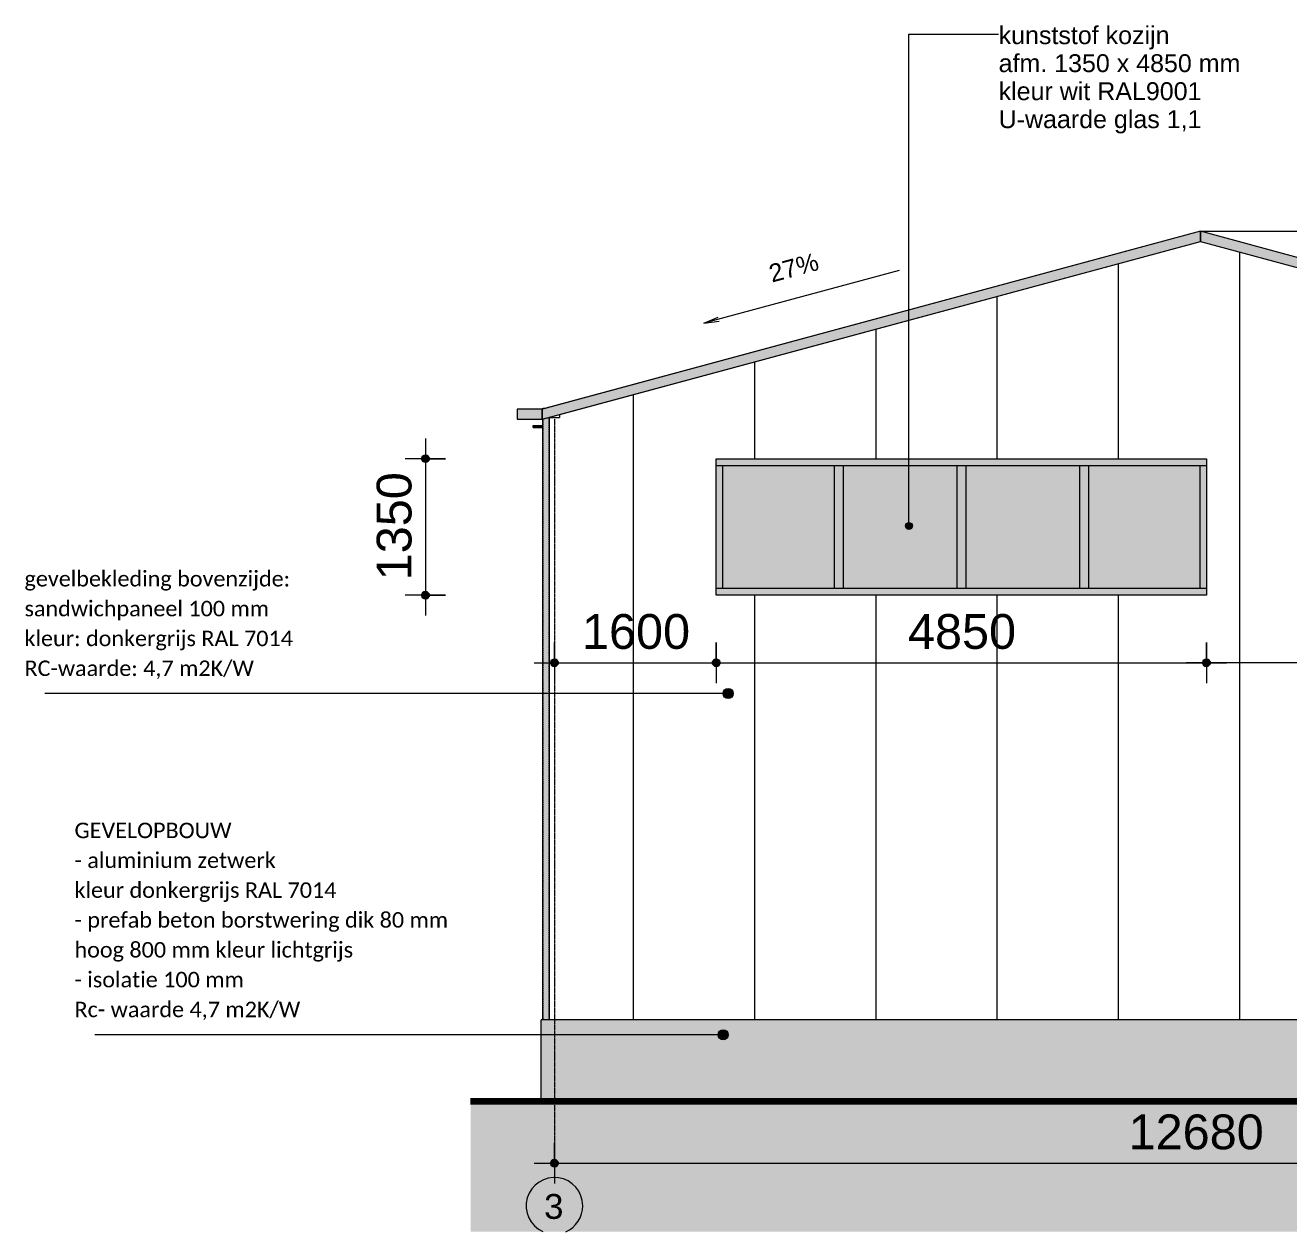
# Model space of a CAD drawing. Header units: millimetres. Extents: x 48682 to 485846, y -7071 to 11878.
# Drawn here: x 460704 to 473204, y -1297 to 10638 of the extents above; entities that cross this region are included whole.
import ezdxf

# ---------------------------------------------------------------- set-up
doc = ezdxf.new("R2010")
doc.units = ezdxf.units.MM
doc.linetypes.add('dash-dash', pattern=[6, 3, -1, 1, -1])
doc.linetypes.add('Hidden', pattern=[4, 2, -2])
for name, color, linetype, lineweight in [('A-ANNO-DIMS', 211, 'Continuous', 9), ('A-ANNO-DIMS-100', 211, 'Continuous', 9), ('A-DETL', 90, 'Continuous', 13), ('A-DETL-GENF', 92, 'Continuous', 13), ('A-DOOR', 31, 'Continuous', 18), ('A-DOOR-GLAZ', 31, 'Continuous', 13), ('A-FLOR', 192, 'Continuous', 18), ('A-GLAZ-CWMG', 51, 'Continuous', 13), ('A-WALL', 113, 'Continuous', 13), ('A-WALL-PATT', 111, 'Continuous', 13), ('C-TOPO', 7, 'Continuous', 13), ('E-LITE-EQPM', 33, 'Continuous', 13), ('G-ANNO-DIMS', 111, 'Continuous', 9), ('G-ANNO-TEXT', 231, 'Continuous', 9), ('S-COLS', 52, 'Continuous', 18), ('S-COLS-HDLN', 52, 'Hidden', 9)]:
    doc.layers.add(name, color=color, linetype=linetype, lineweight=lineweight)
doc.styles.add('Arial', font='arial.ttf', dxfattribs={"height": 177.035928})
doc.styles.add('Arial_1', font='arial.ttf', dxfattribs={"height": 245.883234})
doc.styles.add('Arial_2', font='arial.ttf', dxfattribs={"height": 344.236527})
doc.styles.add('Calibri', font='calibri.ttf', dxfattribs={"height": 153.100159})
doc.dimstyles.new('3_5mm', dxfattribs={"dimscale": 304.8, "dimtxt": 350, "dimasz": 0.918635, "dimexe": 0.656168, "dimexo": 0.0625, "dimgap": 0.114829, "dimtad": 1, "dimdec": 4, "dimzin": 0, "dimdsep": 46, "dimtxsty": 'Arial_2', "dimblk1": 'DOTSMALL', "dimblk2": 'DOTSMALL', "dimsah": 1, "dimcen": 0.09, "dimdle": 0.656168, "dimazin": 0, "dimtfac": 1, "dimtdec": 4, "dimtix": 1, "dimtmove": 0, "dimatfit": 3, "dimfxl": 0.656168, "dimfxlon": 1, "dimtvp": 1, "dimtolj": 1, "dimtzin": 0, "dimlwd": 13, "dimlwe": 13, "dimarcsym": 2})

# ---------------------------------------------------------------- blocks, each defined once
blk = doc.blocks.new('32_DO_glas - 01-8661600-rechtergebouw zuidwestgevel')
at = {"layer": 'A-DOOR-GLAZ'}
blk.add_hatch(color=256, dxfattribs=at).paths.add_polyline_path([(93501, 5067), (93501, 6283), (92401, 6283), (92401, 5067)], flags=0)
blk = doc.blocks.new('Rectangular Mullion - 32_rechts_67x100-8640172-rechtergebouw zuidwestgevel')
at = {"layer": 'A-GLAZ-CWMG'}
blk.add_hatch(color=256, dxfattribs=at).paths.add_polyline_path([(96016, 6283), (97184, 6283), (97184, 6350), (95971, 6350), (95971, 6283)], flags=0)
for p, q in [((95971, 6350), (97184, 6350)), ((95971, 6283), (97184, 6283)), ((97184, 6350), (97184, 6283))]:
    blk.add_line(p, q, dxfattribs=at)
blk = doc.blocks.new('Rectangular Mullion - 32_links_67x100-8640102-rechtergebouw zuidwestgevel')
at = {"layer": 'A-GLAZ-CWMG'}
blk.add_hatch(color=256, dxfattribs=at).paths.add_polyline_path([(92334, 5000), (93546, 5000), (93546, 5067), (92334, 5067)], flags=0)
for p, q in [((92334, 5000), (92334, 5067)), ((93546, 5067), (92334, 5067)), ((93546, 5000), (92334, 5000))]:
    blk.add_line(p, q, dxfattribs=at)
blk = doc.blocks.new('Rectangular Mullion - 32_rechts_67x100-8661601-rechtergebouw zuidwestgevel')
at = {"layer": 'A-GLAZ-CWMG'}
blk.add_hatch(color=256, dxfattribs=at).paths.add_polyline_path([(97126, 5067), (97184, 5067), (97184, 6283), (97117, 6283), (97117, 5067)], flags=0)
for p, q in [((97117, 6283), (97184, 6283)), ((97117, 6283), (97117, 5067)), ((97184, 6283), (97184, 5067)), ((97184, 5067), (97117, 5067))]:
    blk.add_line(p, q, dxfattribs=at)
blk = doc.blocks.new('Rectangular Mullion - 32_links_67x100-8661602-rechtergebouw zuidwestgevel')
at = {"layer": 'A-GLAZ-CWMG'}
blk.add_hatch(color=256, dxfattribs=at).paths.add_polyline_path([(92401, 5067), (92401, 6283), (92334, 6283), (92334, 5067), (92358, 5067)], flags=0)
for p, q in [((92334, 6283), (92401, 6283)), ((92334, 5067), (92334, 6283)), ((92401, 5067), (92401, 6283)), ((92401, 5067), (92334, 5067))]:
    blk.add_line(p, q, dxfattribs=at)
blk = doc.blocks.new('32_DO_glas - 01-8661610-rechtergebouw zuidwestgevel')
at = {"layer": 'A-DOOR-GLAZ'}
blk.add_hatch(color=256, dxfattribs=at).paths.add_polyline_path([(95926, 5067), (95926, 6283), (94804, 6283), (94804, 5067)], flags=0)
blk = doc.blocks.new('Rectangular Mullion - 32_rechts_67x100-8640103-rechtergebouw zuidwestgevel')
at = {"layer": 'A-GLAZ-CWMG'}
blk.add_hatch(color=256, dxfattribs=at).paths.add_polyline_path([(93688, 6283), (94759, 6283), (94759, 6350), (93546, 6350), (93546, 6283), (93591, 6283)], flags=0)
for p, q in [((93546, 6350), (94759, 6350)), ((93546, 6283), (94759, 6283))]:
    blk.add_line(p, q, dxfattribs=at)
blk = doc.blocks.new('Rectangular Mullion - 32_links_67x100-8640105-rechtergebouw zuidwestgevel')
at = {"layer": 'A-GLAZ-CWMG'}
blk.add_hatch(color=256, dxfattribs=at).paths.add_polyline_path([(95926, 5000), (95971, 5000), (95971, 5067), (94759, 5067), (94759, 5000), (94804, 5000)], flags=0)
for p, q in [((95971, 5067), (94759, 5067)), ((95971, 5000), (94759, 5000))]:
    blk.add_line(p, q, dxfattribs=at)
blk = doc.blocks.new('Rectangular Mullion - 32_tussen_90x100-8501012-rechtergebouw zuidwestgevel')
at = {"layer": 'A-GLAZ-CWMG'}
blk.add_hatch(color=256, dxfattribs=at).paths.add_polyline_path([(94804, 5067), (94804, 6283), (94714, 6283), (94714, 5067)], flags=0)
for p, q in [((94714, 6283), (94804, 6283)), ((94714, 6283), (94714, 5067)), ((94804, 6283), (94804, 5067)), ((94804, 5067), (94714, 5067))]:
    blk.add_line(p, q, dxfattribs=at)
blk = doc.blocks.new('300_28_ISR_kolom_buis - ø70x3_6 2-8363247-rechtergebouw zuidwestgevel')
at = {"layer": 'S-COLS-HDLN', "linetype": 'Continuous', "lineweight": 18}
h = blk.add_hatch(color=256, dxfattribs=at)
h.paths.add_polyline_path([(90614, 800), (90684, 800), (90684, 6758), (90614, 6740), (90614, 808)], flags=0)
h.paths.add_polyline_path([(90614, 6840), (90649, 6850), (90614, 6850), (90614, 6841)], flags=0)
at = {"layer": 'A-DETL', "lineweight": 18}
for p, q in [((90614, 6850), (90614, 6842)), ((90614, 6740), (90614, 800))]:
    blk.add_line(p, q, dxfattribs=at)
at = {"layer": 'S-COLS', "linetype": 'Hidden', "lineweight": 9}
for p, q in [((90617, 6850), (90617, 6842)), ((90680, 800), (90680, 6757)), ((90617, 6740), (90617, 800))]:
    blk.add_line(p, q, dxfattribs=at)
at = {"layer": 'S-COLS-HDLN'}
blk.add_line((90614, 6850), (90651, 6850), dxfattribs=at)
blk = doc.blocks.new('Rectangular Mullion - 32_rechts_67x100-8640104-rechtergebouw zuidwestgevel')
at = {"layer": 'A-GLAZ-CWMG'}
blk.add_hatch(color=256, dxfattribs=at).paths.add_polyline_path([(92589, 6283), (93546, 6283), (93546, 6350), (92334, 6350), (92334, 6283), (92401, 6283)], flags=0)
for p, q in [((92334, 6283), (92334, 6350)), ((92334, 6350), (93546, 6350)), ((92334, 6283), (93546, 6283))]:
    blk.add_line(p, q, dxfattribs=at)
blk = doc.blocks.new('Rectangular Mullion - 32_links_67x100-8640173-rechtergebouw zuidwestgevel')
at = {"layer": 'A-GLAZ-CWMG'}
blk.add_hatch(color=256, dxfattribs=at).paths.add_polyline_path([(97126, 5000), (97184, 5000), (97184, 5067), (95971, 5067), (95971, 5000), (97117, 5000)], flags=0)
for p, q in [((97184, 5067), (95971, 5067)), ((97184, 5067), (97184, 5000)), ((97184, 5000), (95971, 5000))]:
    blk.add_line(p, q, dxfattribs=at)
blk = doc.blocks.new('200_VAE_63_spotlamp - rond-8711555-rechtergebouw zuidwestgevel')
at = {"layer": 'E-LITE-EQPM'}
blk.add_hatch(color=256, dxfattribs=at).paths.add_polyline_path([(90524, 6660), (90614, 6660), (90613, 6680), (90524, 6680)], flags=0)
for p, q in [((90524, 6680), (90613, 6680)), ((90524, 6660), (90524, 6680)), ((90524, 6660), (90613, 6660))]:
    blk.add_line(p, q, dxfattribs=at)
blk = doc.blocks.new('DIMBLOCK75-rechtergebouw zuidwestgevel')
at = {"layer": 'A-ANNO-DIMS-100', "lineweight": 25}
h = blk.add_hatch(color=256, dxfattribs=at)
edge = h.paths.add_edge_path(flags=0)
edge.add_arc((464663, 6350), 35, 0, 360)
h = blk.add_hatch(color=256, dxfattribs=at)
edge = h.paths.add_edge_path(flags=0)
edge.add_arc((464663, 5000), 35, 0, 360)
at = {"layer": 'A-ANNO-DIMS-100', "lineweight": 13}
for p, q in [((464663, 6550), (464663, 4800)), ((464863, 6350), (464463, 6350)), ((464663, 6350), (464863, 6350)), ((464863, 5000), (464463, 5000)), ((464663, 5000), (464863, 5000))]:
    blk.add_line(p, q, dxfattribs=at)
at = {"layer": 'A-ANNO-DIMS-100', "lineweight": 25}
for centre in [(464663, 6350), (464663, 5000)]:
    blk.add_circle(centre, 35, dxfattribs=at)
at = {"layer": 'A-ANNO-DIMS-100', "color": 0, "lineweight": 13, "insert": (464181, 5147), "char_height": 344.2, "width": 1266.46, "attachment_point": 1, "rotation": 90, "line_spacing_factor": 0.938532, "style": 'Arial_2'}
blk.add_mtext('1350', dxfattribs=at)
blk = doc.blocks.new('_DotSmall')
at = {"color": 0, "linetype": 'ByBlock', "const_width": 0.5}
blk.add_lwpolyline([(-0.0625, 0, 1), (0.0625, 0, 1)], format="xyb", close=True, dxfattribs=at)
blk = doc.blocks.new('DIMBLOCK76-rechtergebouw zuidwestgevel')
at = {"layer": 'A-ANNO-DIMS-100', "lineweight": 25}
h = blk.add_hatch(color=256, dxfattribs=at)
edge = h.paths.add_edge_path(flags=0)
edge.add_arc((465940, -619), 35, 0, 360)
h = blk.add_hatch(color=256, dxfattribs=at)
edge = h.paths.add_edge_path(flags=0)
edge.add_arc((478620, -619), 35, 0, 360)
at = {"layer": 'A-ANNO-DIMS-100', "lineweight": 13}
for p, q in [((465940, -419), (465940, -819)), ((465940, -619), (465940, -419)), ((478620, -419), (478620, -819)), ((478620, -619), (478620, -419)), ((465740, -619), (478820, -619))]:
    blk.add_line(p, q, dxfattribs=at)
at = {"layer": 'A-ANNO-DIMS-100', "lineweight": 25}
for centre in [(465940, -619), (478620, -619)]:
    blk.add_circle(centre, 35, dxfattribs=at)
at = {"layer": 'A-ANNO-DIMS-100', "color": 0, "lineweight": 13, "insert": (471620, -137), "char_height": 344.2, "width": 1583.08, "attachment_point": 1, "line_spacing_factor": 0.938532, "style": 'Arial_2'}
blk.add_mtext('12680', dxfattribs=at)
blk = doc.blocks.new('DIMBLOCK77-rechtergebouw zuidwestgevel')
at = {"layer": 'A-ANNO-DIMS-100', "lineweight": 25}
h = blk.add_hatch(color=256, dxfattribs=at)
edge = h.paths.add_edge_path(flags=0)
edge.add_arc((467540, 4331), 35, 0, 360)
h = blk.add_hatch(color=256, dxfattribs=at)
edge = h.paths.add_edge_path(flags=0)
edge.add_arc((472390, 4331), 35, 0, 360)
at = {"layer": 'A-ANNO-DIMS-100', "lineweight": 13}
for p, q in [((467540, 4531), (467540, 4131)), ((467540, 4331), (467540, 4531)), ((472390, 4531), (472390, 4131)), ((472390, 4331), (472390, 4531)), ((467340, 4331), (472590, 4331))]:
    blk.add_line(p, q, dxfattribs=at)
at = {"layer": 'A-ANNO-DIMS-100', "lineweight": 25}
for centre in [(467540, 4331), (472390, 4331)]:
    blk.add_circle(centre, 35, dxfattribs=at)
at = {"layer": 'A-ANNO-DIMS-100', "color": 0, "lineweight": 13, "insert": (469437, 4813), "char_height": 344.2, "width": 1266.46, "attachment_point": 1, "line_spacing_factor": 0.938532, "style": 'Arial_2'}
blk.add_mtext('4850', dxfattribs=at)
blk = doc.blocks.new('DIMBLOCK78-rechtergebouw zuidwestgevel')
at = {"layer": 'A-ANNO-DIMS-100', "lineweight": 25}
h = blk.add_hatch(color=256, dxfattribs=at)
edge = h.paths.add_edge_path(flags=0)
edge.add_arc((465940, 4331), 35, 0, 360)
h = blk.add_hatch(color=256, dxfattribs=at)
edge = h.paths.add_edge_path(flags=0)
edge.add_arc((467540, 4331), 35, 0, 360)
at = {"layer": 'A-ANNO-DIMS-100', "lineweight": 13}
for p, q in [((465940, 4531), (465940, 4131)), ((465940, 4331), (465940, 4531)), ((467540, 4531), (467540, 4131)), ((467540, 4331), (467540, 4531)), ((465740, 4331), (467740, 4331))]:
    blk.add_line(p, q, dxfattribs=at)
at = {"layer": 'A-ANNO-DIMS-100', "lineweight": 25}
for centre in [(465940, 4331), (467540, 4331)]:
    blk.add_circle(centre, 35, dxfattribs=at)
at = {"layer": 'A-ANNO-DIMS-100', "color": 0, "lineweight": 13, "insert": (466212, 4813), "char_height": 344.2, "width": 1266.46, "attachment_point": 1, "line_spacing_factor": 0.938532, "style": 'Arial_2'}
blk.add_mtext('1600', dxfattribs=at)
blk = doc.blocks.new('DIMBLOCK79-rechtergebouw zuidwestgevel')
at = {"layer": 'A-ANNO-DIMS-100', "lineweight": 25}
h = blk.add_hatch(color=256, dxfattribs=at)
edge = h.paths.add_edge_path(flags=0)
edge.add_arc((472390, 4331), 35, 0, 360)
h = blk.add_hatch(color=256, dxfattribs=at)
edge = h.paths.add_edge_path(flags=0)
edge.add_arc((478620, 4331), 35, 0, 360)
at = {"layer": 'A-ANNO-DIMS-100', "lineweight": 13}
for p, q in [((472390, 4531), (472390, 4131)), ((472390, 4331), (472390, 4531)), ((478620, 4131), (478620, 4531)), ((478820, 4331), (472190, 4331)), ((478620, 4331), (478620, 4131))]:
    blk.add_line(p, q, dxfattribs=at)
at = {"layer": 'A-ANNO-DIMS-100', "lineweight": 25}
for centre in [(472390, 4331), (478620, 4331)]:
    blk.add_circle(centre, 35, dxfattribs=at)
at = {"layer": 'A-ANNO-DIMS-100', "color": 0, "lineweight": 13, "insert": (474977, 4813), "char_height": 344.2, "width": 1266.46, "attachment_point": 1, "line_spacing_factor": 0.938532, "style": 'Arial_2'}
blk.add_mtext('6230', dxfattribs=at)

msp = doc.modelspace()

# ---------------------------------------------------------------- hatches: boundary and pattern name
at = {"layer": 'A-DETL-GENF'}
msp.add_hatch(color=9, dxfattribs=at).paths.add_polyline_path([(465569.77044, 6740), (465819.63527, 6740), (465819.39656, 6841.25039), (465569.77044, 6841.25039), (465569.77044, 6750.57048)], flags=0)
at = {"layer": 'A-FLOR'}
for points in [[(465819.63527, 6740), (472330.00507, 8500.67294), (472330.00507, 8600), (465819.63527, 6840), (465819.63527, 6750.57048)], [(478835.74961, 6741.25039), (478835.74961, 6841.25039), (472330.00507, 8600), (472330.62261, 8499.83306), (478829.74329, 6742.87412)], [(472332.49432, 8599.32706), (472332.49432, 8600), (472331.2497, 8599.66353)]]:
    msp.add_hatch(color=256, dxfattribs=at).paths.add_polyline_path(points, flags=0)
at = {"layer": 'A-WALL'}
for points in [[(465819.39656, 0), (465989.63527, 0), (465989.63527, 800), (465809.63527, 800), (465809.63527, 0)], [(465989.63527, 0), (478780.37487, 0), (478780.37487, 800), (465989.63527, 800), (465989.63527, 167.86838)]]:
    msp.add_hatch(color=256, dxfattribs=at).paths.add_polyline_path(points, flags=0)
at = {"layer": 'A-WALL-PATT', "lineweight": 9}
h = msp.add_hatch(dxfattribs=at)
h.set_pattern_fill('FP_20', color=256, style=0, pattern_type=2)
h.set_pattern_definition([(90, (478720.4, 0), (-1200, 7e-14), [])])
h.paths.add_polyline_path([(465989.63527, 800), (478670.37487, 800), (478670.37487, 6620.43988), (478535.59248, 6620.43988), (478535.59248, 6640.43988), (478670.37487, 6640.43988), (478670.37487, 6785.95745), (472330.00507, 8499.32706), (465989.63527, 6785.28451), (465989.63527, 899.27973)], flags=0)
h.paths.add_polyline_path([(467539.63527, 5000), (467539.63527, 6350), (472389.63527, 6350), (472389.63527, 5000), (468894.56942, 5000)], flags=0)
at = {"layer": 'C-TOPO'}
msp.add_hatch(color=256, dxfattribs=at).paths.add_polyline_path([(465109.74128, -1294.95431), (480249.05384, -1294.95431), (480249.05384, -10), (479741.20163, -10), (479741.20163, -150), (479721.20163, -150), (479721.20163, -10), (465109.74128, -10), (465109.74128, -563.54296)], flags=0)
at = {"layer": 'G-ANNO-TEXT'}
h = msp.add_hatch(color=250, dxfattribs=at)
edge = h.paths.add_edge_path(flags=0)
edge.add_arc((469446.88527, 5685), 35, 0, 360)
h = msp.add_hatch(color=250, dxfattribs=at)
edge = h.paths.add_edge_path(flags=0)
edge.add_arc((467658.11069, 4026.69498), 50, 0, 360)
h = msp.add_hatch(color=250, dxfattribs=at)
edge = h.paths.add_edge_path(flags=0)
edge.add_arc((467608.85025, 651.7968), 50, 0, 360)

# ---------------------------------------------------------------- linework, layer by layer
at = {"layer": 'A-DETL', "lineweight": 18}
for p, q in [((472330.00507, 8600), (465819.63527, 6840)), ((472332.49432, 8600), (465822.12452, 6840)), ((472330.00507, 8600), (472330.00507, 8500)), ((472330.00507, 8500), (472330.00507, 8600)), ((478835.74961, 6841.25039), (472330.00507, 8600)), ((472332.49432, 8600), (472332.49432, 8500)), ((465819.63527, 6740), (472330.00507, 8500)), ((465822.12452, 6740), (472332.49432, 8500)), ((472330.00507, 8500), (478835.74961, 6741.25039)), ((465822.12452, 6740), (465822.12452, 6840)), ((465889.63527, 800), (465889.63527, 6757.21618)), ((465889.63527, 6757.21618), (465989.63527, 6757.21618)), ((465989.63527, 6785.28451), (465989.63527, 6757.21618)), ((467539.63527, 5000), (467539.63527, 6350)), ((467539.63527, 6350), (472389.63527, 6350)), ((472389.63527, 6350), (472389.63527, 5000)), ((472389.63527, 5000), (467539.63527, 5000)), ((465809.63527, 0), (465809.63527, 800)), ((478780.37487, 800), (465809.63527, 800)), ((465809.63527, 0), (478780.37487, 0))]:
    msp.add_line(p, q, dxfattribs=at)
at = {"layer": 'A-DETL'}
for p, q in [((465819.63527, 6841.25039), (465569.77044, 6841.25039)), ((465569.77044, 6841.25039), (465569.77044, 6740)), ((465819.63527, 6740), (465819.63527, 6841.25039)), ((465569.77044, 6740), (465819.63527, 6740))]:
    msp.add_line(p, q, dxfattribs=at)
at = {"layer": 'A-DETL', "linetype": 'dash-dash', "lineweight": 9}
msp.add_line((465939.63527, 6740), (465939.63527, -760), dxfattribs=at)
at = {"layer": 'A-DETL', "lineweight": 9}
for start, end in [(0, 245.864110302), (293.46505936, 360)]:
    msp.add_arc((465939.63527, -1040), 280, start, end, dxfattribs=at)
at = {"layer": 'C-TOPO', "lineweight": 100}
msp.add_line((479721.20163, -10), (465109.74128, -10), dxfattribs=at)
at = {"layer": 'C-TOPO'}
msp.add_line((479721.20163, -10), (465109.74128, -10), dxfattribs=at)
at = {"layer": 'G-ANNO-DIMS'}
msp.add_line((472330.00507, 8600), (477859.06442, 8600), dxfattribs=at)
at = {"layer": 'G-ANNO-DIMS', "lineweight": 13}
for p, q in [((469348.9229, 8213.34751), (467418.22902, 7691.40769)), ((467418.22902, 7691.40769), (467557.87746, 7749.61673)), ((467418.22902, 7691.40769), (467568.18466, 7711.48963))]:
    msp.add_line(p, q, dxfattribs=at)
at = {"layer": 'G-ANNO-TEXT', "color": 250}
for p, q in [((469446.88527, 10549.51277), (470334.10621, 10549.51277)), ((469446.88527, 5685), (469446.88527, 10549.51277)), ((464001.55573, 4026.69498), (460896.69027, 4026.69498)), ((467658.11069, 4026.69498), (464001.55573, 4026.69498)), ((465124.27877, 651.7968), (461391.22574, 651.7968)), ((467608.85025, 651.7968), (465124.27877, 651.7968))]:
    msp.add_line(p, q, dxfattribs=at)
for centre, radius in [((469446.88527, 5685), 35), ((467658.11069, 4026.69498), 50), ((467608.85025, 651.7968), 50)]:
    msp.add_circle(centre, radius, dxfattribs=at)

# ---------------------------------------------------------------- block references
at = {"layer": 'A-DOOR'}
for name, p in [('32_DO_glas - 01-8661600-rechtergebouw zuidwestgevel', (375206.09312, 0)), ('32_DO_glas - 01-8661610-rechtergebouw zuidwestgevel', (373993.59312, 0)), ('32_DO_glas - 01-8661610-rechtergebouw zuidwestgevel', (375206.09312, 0)), ('32_DO_glas - 01-8661600-rechtergebouw zuidwestgevel', (378821.59312, 0))]:
    msp.add_blockref(name, p, dxfattribs=at)
at = {"layer": 'A-GLAZ-CWMG'}
for name, p in [('Rectangular Mullion - 32_rechts_67x100-8640104-rechtergebouw zuidwestgevel', (375206.09312, 0)), ('Rectangular Mullion - 32_links_67x100-8661602-rechtergebouw zuidwestgevel', (375206.09312, 0)), ('Rectangular Mullion - 32_tussen_90x100-8501012-rechtergebouw zuidwestgevel', (373993.59312, 0)), ('Rectangular Mullion - 32_rechts_67x100-8640103-rechtergebouw zuidwestgevel', (375206.09312, 0)), ('Rectangular Mullion - 32_tussen_90x100-8501012-rechtergebouw zuidwestgevel', (375206.09312, 0)), ('Rectangular Mullion - 32_rechts_67x100-8640103-rechtergebouw zuidwestgevel', (376418.59312, 0)), ('Rectangular Mullion - 32_tussen_90x100-8501012-rechtergebouw zuidwestgevel', (376418.59312, 0)), ('Rectangular Mullion - 32_rechts_67x100-8640172-rechtergebouw zuidwestgevel', (375206.09312, 0)), ('Rectangular Mullion - 32_rechts_67x100-8661601-rechtergebouw zuidwestgevel', (375206.09312, 0)), ('Rectangular Mullion - 32_links_67x100-8640102-rechtergebouw zuidwestgevel', (375206.09312, 0)), ('Rectangular Mullion - 32_links_67x100-8640105-rechtergebouw zuidwestgevel', (373993.59312, 0)), ('Rectangular Mullion - 32_links_67x100-8640105-rechtergebouw zuidwestgevel', (375206.09312, 0)), ('Rectangular Mullion - 32_links_67x100-8640173-rechtergebouw zuidwestgevel', (375206.09312, 0))]:
    msp.add_blockref(name, p, dxfattribs=at)
at = {"layer": 'E-LITE-EQPM'}
msp.add_blockref('200_VAE_63_spotlamp - rond-8711555-rechtergebouw zuidwestgevel', (375206.09312, 0), dxfattribs=at)
at = {"layer": 'S-COLS'}
msp.add_blockref('300_28_ISR_kolom_buis - ø70x3_6 2-8363247-rechtergebouw zuidwestgevel', (375206.09312, 0), dxfattribs=at)

# ---------------------------------------------------------------- texts
at = {"layer": 'G-ANNO-DIMS', "lineweight": 13, "insert": (468045.15393, 8262.77486), "char_height": 177.035928, "width": 589.6567852, "attachment_point": 1, "rotation": 15.127620822, "line_spacing_factor": 0.938532, "style": 'Arial'}
msp.add_mtext('27%', dxfattribs=at)
at = {"layer": 'G-ANNO-TEXT', "color": 7, "attachment_point": 1}
for s, insert, char_height, width, line_spacing_factor, style in [('gevelbekleding bovenzijde:\\Psandwichpaneel 100 mm\\Pkleur: donkergrijs RAL 7014\\PRC-waarde: 4,7 m2K/W\\P', (460696.69027, 5239.1394), 153.100159, 3222.5931263, 1.156427, 'Calibri'), ('GEVELOPBOUW\\P- aluminium zetwerk\\Pkleur donkergrijs RAL 7014\\P- prefab beton borstwering dik 80 mm\\Phoog 800 mm kleur lichtgrijs\\P- isolatie 100 mm\\PRc- waarde 4,7 m2K/W\\P', (461191.22574, 2749.48712), 153.100159, 4479.6636353, 1.156427, 'Calibri'), ('3', (465837.56947, -923.78318), 245.88323, 228, 0.938532, 'Arial_1')]:
    msp.add_mtext(s, dxfattribs=dict(at, insert=insert, char_height=char_height, width=width, line_spacing_factor=line_spacing_factor, style=style))

# ---------------------------------------------------------------- dimensions: what is measured, and where the dimension line sits
at = {"layer": 'A-ANNO-DIMS', "lineweight": 13}
dim = msp.add_linear_dim(base=(464662.75467, 5000), p1=(464862.75467, 6350), p2=(464862.75467, 5000), angle=90, dimstyle='3_5mm', override={"dimpost": '<>', "dimfxl": 1350}, dxfattribs=at)
dim.commit()
dim.dimension.update_dxf_attribs({"geometry": 'DIMBLOCK75-rechtergebouw zuidwestgevel', "text_midpoint": (464451.87939, 5675)})
for base, p1, p2, override, picture, middle in [((467539.63527, 4331.42226), (465939.63527, 4531.42226), (467539.63527, 4531.42226), {"dimpost": '<>', "dimfxl": 1600}, 'DIMBLOCK78-rechtergebouw zuidwestgevel', (466739.63527, 4542.18014)), ((472389.63527, 4331.42226), (467539.63527, 4531.42226), (472389.63527, 4531.42226), {"dimpost": '<>', "dimfxl": 4850}, 'DIMBLOCK77-rechtergebouw zuidwestgevel', (469964.63527, 4542.18014)), ((472389.63527, 4331.42226), (478619.63527, 4131.42226), (472389.63527, 4531.42226), {"dimpost": '<>', "dimfxl": 6242.827885}, 'DIMBLOCK79-rechtergebouw zuidwestgevel', (475504.63527, 4542.29754)), ((478619.63527, -618.81395), (465939.63527, -418.81395), (478619.63527, -418.81395), {"dimpost": '<>', "dimfxl": 12680}, 'DIMBLOCK76-rechtergebouw zuidwestgevel', (472279.63527, -408.05608))]:
    dim = msp.add_linear_dim(base=base, p1=p1, p2=p2, dimstyle='3_5mm', override=override, dxfattribs=at)
    dim.commit()
    dim.dimension.update_dxf_attribs({"geometry": picture, "text_midpoint": middle})

# ---------------------------------------------------------------- next in the draw order: texts
at = {"layer": 'G-ANNO-TEXT', "color": 7, "insert": (470334.10621, 10628.24101), "char_height": 177.0359281, "width": 2848.9278375, "attachment_point": 1, "line_spacing_factor": 0.938532, "style": 'Arial', "bg_fill": 3, "box_fill_scale": 0, "bg_fill_color": 256, "bg_fill_true_color": 3254780160, "bg_fill_transparency": 256}
msp.add_mtext('kunststof kozijn\\Pafm. 1350 x 4850 mm\\Pkleur wit RAL9001\\PU-waarde glas 1,1\\P', dxfattribs=at)

doc.saveas('drawing.dxf')
